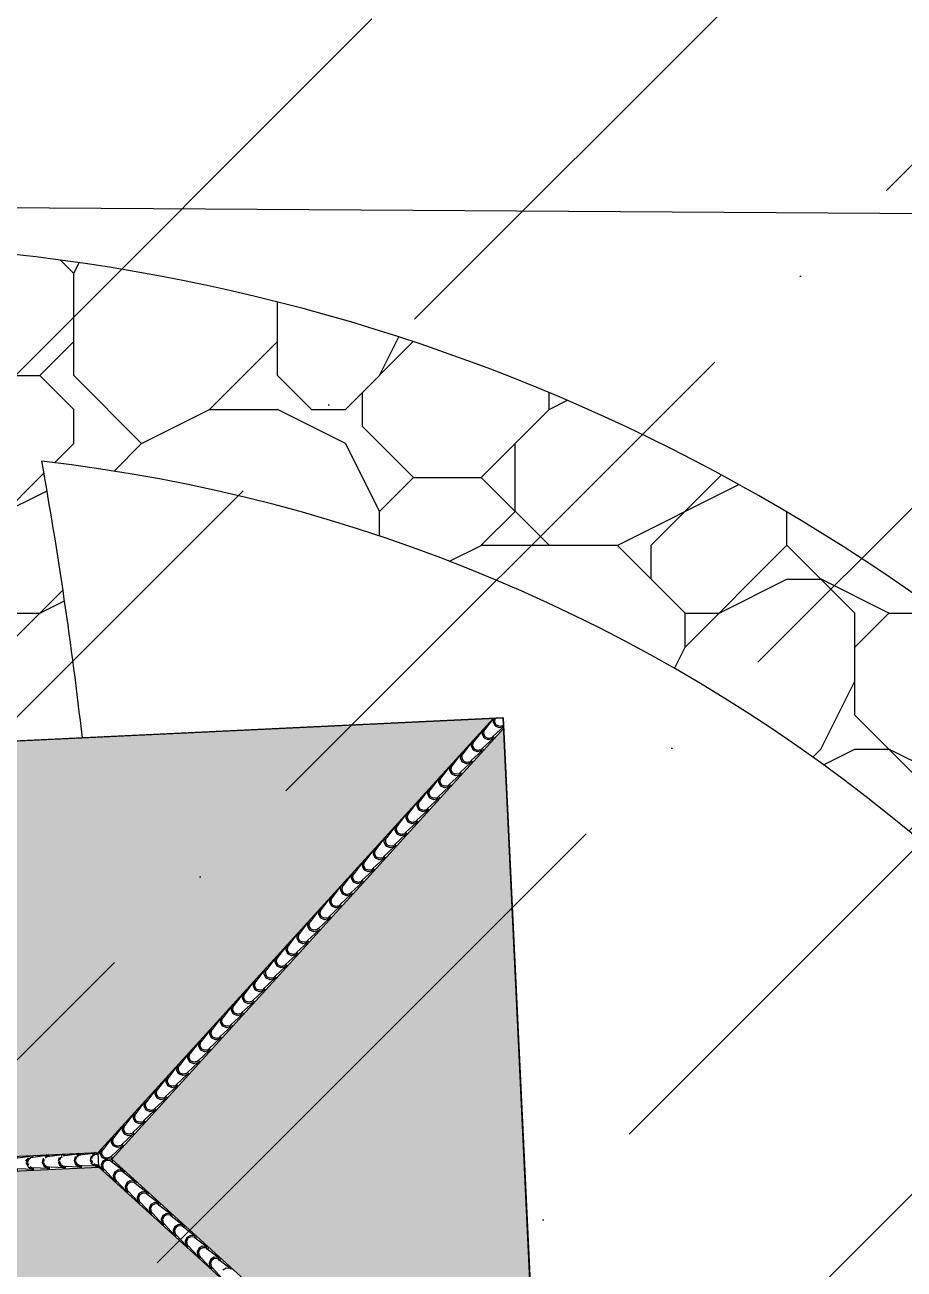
# Model space of a CAD drawing. Header units: millimetres. Extents: x 648844 to 649530, y 1246379 to 1246752.
# Drawn here: x 649266.66 to 649275.72, y 1246484.51 to 1246497.33 of the extents above; entities that cross this region are included whole.
import ezdxf

# ---------------------------------------------------------------- set-up
doc = ezdxf.new("R2010")
doc.units = ezdxf.units.MM
doc.header["$LTSCALE"] = 20
doc.header["$MEASUREMENT"] = 0
doc.layers.get('0').update_dxf_attribs({"linetype": 'CONTINUOUS'})
for name, color, linetype in [('acera', 8, 'CONTINUOUS'), ('quebrada', 5, 'CONTINUOUS'), ('TECHO', 30, 'CONTINUOUS')]:
    doc.layers.add(name, color=color, linetype=linetype)
pattern_1 = [(0, (2687.656, -252.1344), (7, 7), [2.1, -2.45, 0.35, -2.1]), (0, (2690.456, -250.7344), (7, 7), [0.35, -1.75, 1.4, -3.5]), (0, (2691.506, -250.3844), (7, 7), [0.35, -6.65]), (0, (2688.356, -250.0344), (7, 7), [1.4, -5.6]), (0, (2687.656, -249.3344), (7, 7), [0.7, -6.3]), (0, (2692.556, -248.6344), (7, 7), [0.7, -0.35, 0.35, -5.6]), (0, (2689.756, -248.2844), (7, 7), [1.05, -5.95]), (0, (2688.006, -247.5844), (7, 7), [0.7, -6.3]), (0, (2690.806, -246.8844), (7, 7), [0.35, -2.1, 1.05, -3.5]), (0, (2689.406, -246.5344), (7, 7), [0.7, -6.3]), (0, (2691.856, -246.1844), (7, 7), [0.7, -6.3]), (0, (2690.456, -245.8344), (7, 7), [0.7, -6.3]), (0, (2693.256, -245.4844), (7, 7), [0.7, -6.3]), (90, (2687.306, -252.1344), (-7, 7), [1.4, -0.35, 0.7, -2.8, 1.4, -0.35]), (90, (2687.656, -247.5844), (-7, 7), [0.35, -6.65]), (90, (2688.706, -249.6844), (-7, 7), [0.7, -1.4, 0.35, -4.55]), (90, (2689.056, -248.6344), (-7, 7), [0.7, -1.4, 1.05, -3.85]), (90, (2690.106, -250.3844), (-7, 7), [0.35, -3.5, 0.7, -0.35, 0.7, -1.4]), (90, (2690.456, -251.0844), (-7, 7), [0.35, -6.65]), (90, (2691.156, -248.9844), (-7, 7), [0.35, -0.35, 1.05, -5.25]), (90, (2691.506, -250.0344), (-7, 7), [0.7, -2.8, 0.35, -0.35, 0.35, -2.45]), (90, (2692.206, -251.7844), (-7, 7), [1.05, -5.95]), (90, (2692.906, -246.5344), (-7, 7), [0.35, -0.35, 0.35, -5.95]), (90, (2693.256, -248.2844), (-7, 7), [1.05, -5.95]), (90, (2694.131, -248.8094), (-7, 7), [0.35, -6.65]), (45, (2689.756, -252.1344), (8e-16, 7), [0.49497, -9.404524937]), (45, (2689.056, -245.4844), (8e-16, 7), [0.49497, -1.48491, 1.48491, -6.434704937]), (45, (2689.756, -246.5344), (8e-16, 7), [0.98994, -2.4748738, 0.49497, -5.939711137]), (45, (2691.156, -246.8844), (8e-16, 7), [0.98994, -3.464825, 0.49497, -4.949759937]), (45, (2688.356, -250.0344), (8e-16, 7), [0.49497, -9.404524937]), (45, (2690.106, -250.0344), (8e-16, 7), [1.484924, -8.414570937]), (45, (2691.506, -249.3344), (8e-16, 7), [0.49497, -2.969848, 0.49497, -5.939706937]), (45, (2692.556, -248.6344), (8e-16, 7), [0.98994, -8.909554937]), (45, (2693.956, -248.6344), (8e-16, 7), [0.98994, -8.909554937]), (45, (2693.956, -250.7344), (8e-16, 7), [0.49497, -9.404524937]), (45, (2693.256, -247.2344), (8e-16, 7), [0.49497, -9.404524937]), (45, (2692.556, -246.1844), (8e-16, 7), [0.49497, -9.404524937]), (45, (2693.956, -245.4844), (8e-16, 7), [0.49497, -9.404524937]), (45, (2687.306, -245.4844), (8e-16, 7), [0.49497, -9.404524937]), (45, (2690.806, -248.2844), (8e-16, 7), [0.49497, -9.404524937]), (45, (2691.506, -245.4844), (8e-16, 7), [0.49497, -3.464825, 0.49497, -5.444729937]), (45, (2688.356, -249.3344), (8e-16, 7), [0.98994, -8.909554937]), (45, (2688.356, -247.5844), (8e-16, 7), [1.48491, -8.414584937]), (135, (2687.656, -249.3344), (-7, 8e-16), [0.74249, -9.157004937]), (135, (2691.506, -249.6844), (-7, 8e-16), [0.49497, -9.404524937]), (135, (2693.606, -248.6344), (-7, 8e-16), [0.49497, -9.404524937]), (135, (2691.156, -247.2344), (-7, 8e-16), [0.49497, -9.404524937]), (135, (2691.506, -246.1844), (-7, 8e-16), [0.49497, -9.404524937]), (135, (2690.456, -245.8344), (-7, 8e-16), [0.49497, -9.404524937]), (135, (2691.856, -246.1844), (-7, 8e-16), [0.49497, -9.404524937]), (135, (2687.656, -250.3844), (-7, 8e-16), [0.49497, -9.404524937]), (135, (2689.056, -247.9344), (-7, 8e-16), [0.49497, -9.404524937]), (135, (2689.056, -250.0344), (-7, 8e-16), [0.98994, -8.909554937]), (135, (2690.456, -250.7344), (-7, 8e-16), [0.98994, -8.909554937]), (135, (2693.256, -246.8844), (-7, 8e-16), [0.98994, -8.909554937]), (135, (2691.156, -248.6344), (-7, 8e-16), [0.49497, -9.404524937]), (135, (2692.206, -250.7344), (-7, 8e-16), [0.98994, -5.939696, 0.49497, -2.474888937]), (135, (2688.006, -247.5844), (-7, 8e-16), [0.98994, -1.9798989, 0.98994, -5.939716037]), (135, (2687.306, -251.4344), (-7, 8e-16), [0.9898, -2.4752, 0.9898, -2.4752, 0.4949, -2.474594937]), (26.56505118, (2689.7562, -250.0344), (7, 4e-10), [1.5652, -0.7826, 0.7826, -12.522075839]), (26.56505118, (2690.8062, -245.8344), (7, 4e-10), [1.5652, -14.08727584]), (26.56505118, (2690.8062, -250.7344), (7, 4e-10), [0.7826, -14.86987584]), (26.56505118, (2687.6562, -250.3844), (7, 4e-10), [0.7826, -14.86987584]), (26.56505118, (2689.0562, -248.6344), (7, 4e-10), [0.7826, -14.86987584]), (26.56505118, (2687.6562, -247.9344), (7, 4e-10), [0.7826, -14.86987584]), (63.43494882, (2688.7062, -247.2344), (4e-10, 7), [0.7826, -14.86987584]), (63.43494882, (2691.1562, -247.2344), (4e-10, 7), [0.7826, -14.86987584]), (63.43494882, (2691.8562, -252.1344), (4e-10, 7), [0.7826, -14.86987584]), (63.43494882, (2687.3062, -248.2844), (4e-10, 7), [0.7826, -14.86987584]), (63.43494882, (2690.1062, -251.7844), (4e-10, 7), [0.7826, -5.4782, 0.7826, -8.609075839]), (116.56505118, (2689.0562, -245.8344), (-4e-10, 7), [0.7826, -14.86987584]), (116.56505118, (2693.2562, -247.2344), (-4e-10, 7), [0.7826, -14.86987584]), (116.56505118, (2690.1062, -245.8344), (-4e-10, 7), [0.7826, -14.86987584]), (116.56505118, (2687.3062, -249.6844), (-4e-10, 7), [0.7826, -14.86987584]), (153.43494882, (2692.5562, -250.7344), (-7, 4e-10), [0.7826, -14.86987584]), (153.43494882, (2693.9562, -248.9844), (-7, 4e-10), [0.7826, -14.86987584]), (153.43494882, (2689.7562, -248.2844), (-7, 4e-10), [0.7826, -14.86987584]), (153.43494882, (2690.8062, -246.8844), (-7, 4e-10), [0.7826, -14.86987584]), (153.43494882, (2693.2562, -245.4844), (-7, 4e-10), [0.7826, -14.86987584]), (153.43494882, (2688.3562, -252.1344), (-7, 4e-10), [1.1739, -14.47857584])]

# ---------------------------------------------------------------- blocks, each defined once
blk = doc.blocks.new('TEJA45')
at = {"layer": 'TECHO'}
for p, q in [((-3.264, 1.166), (-3.164, 1.285)), ((-3.382, 1.048), (-3.283, 1.166)), ((-3.295, 1.117), (-3.289, 1.16)), ((-3.283, 1.166), (-3.286, 1.17)), ((-3.283, 1.166), (-3.273, 1.157)), ((-3.28, 1.119), (-3.275, 1.155)), ((-3.273, 1.176), (-3.277, 1.179)), ((-3.275, 1.155), (-3.264, 1.166)), ((-3.264, 1.166), (-3.273, 1.176)), ((-3.07, 1.19), (-3.188, 1.091)), ((-3.12, 1.178), (-3.157, 1.197)), ((-3.076, 1.184), (-3.12, 1.178)), ((-3.062, 1.182), (-3.07, 1.19)), ((-3.5, 0.93), (-3.401, 1.048)), ((-3.413, 0.998), (-3.407, 1.042)), ((-3.401, 1.048), (-3.404, 1.052)), ((-3.401, 1.048), (-3.391, 1.039)), ((-3.398, 1.001), (-3.394, 1.037)), ((-3.391, 1.058), (-3.395, 1.061)), ((-3.394, 1.036), (-3.382, 1.048)), ((-3.382, 1.048), (-3.391, 1.058)), ((-3.188, 1.072), (-3.306, 0.973)), ((-3.275, 1.079), (-3.294, 1.117)), ((-3.266, 1.089), (-3.28, 1.119)), ((-3.238, 1.06), (-3.275, 1.079)), ((-3.235, 1.074), (-3.266, 1.089)), ((-3.194, 1.066), (-3.238, 1.06)), ((-3.2, 1.079), (-3.235, 1.074)), ((-3.188, 1.091), (-3.2, 1.079)), ((-3.171, 1.073), (-3.188, 1.091)), ((-3.18, 1.064), (-3.188, 1.072)), ((-3.618, 0.812), (-3.519, 0.93)), ((-3.531, 0.88), (-3.525, 0.924)), ((-3.519, 0.93), (-3.522, 0.934)), ((-3.519, 0.93), (-3.509, 0.921)), ((-3.516, 0.883), (-3.512, 0.918)), ((-3.509, 0.94), (-3.513, 0.943)), ((-3.512, 0.918), (-3.5, 0.93)), ((-3.5, 0.93), (-3.509, 0.94)), ((-3.306, 0.954), (-3.424, 0.854)), ((-3.394, 0.961), (-3.413, 0.999)), ((-3.384, 0.97), (-3.398, 1.001)), ((-3.356, 0.942), (-3.394, 0.961)), ((-3.353, 0.956), (-3.384, 0.97)), ((-3.312, 0.948), (-3.356, 0.942)), ((-3.318, 0.961), (-3.353, 0.956)), ((-3.306, 0.973), (-3.318, 0.961)), ((-3.289, 0.955), (-3.306, 0.973)), ((-3.298, 0.946), (-3.306, 0.954)), ((-3.736, 0.694), (-3.637, 0.812)), ((-3.649, 0.762), (-3.643, 0.806)), ((-3.637, 0.812), (-3.641, 0.815)), ((-3.637, 0.812), (-3.628, 0.802)), ((-3.635, 0.765), (-3.63, 0.8)), ((-3.628, 0.821), (-3.631, 0.825)), ((-3.63, 0.8), (-3.618, 0.812)), ((-3.618, 0.812), (-3.628, 0.821)), ((-3.424, 0.836), (-3.542, 0.736)), ((-3.512, 0.843), (-3.531, 0.88)), ((-3.502, 0.852), (-3.516, 0.883)), ((-3.474, 0.824), (-3.512, 0.843)), ((-3.471, 0.838), (-3.502, 0.852)), ((-3.43, 0.829), (-3.474, 0.824)), ((-3.436, 0.843), (-3.471, 0.838)), ((-3.424, 0.854), (-3.436, 0.843)), ((-3.407, 0.837), (-3.424, 0.854)), ((-3.416, 0.828), (-3.424, 0.836)), ((-3.854, 0.576), (-3.755, 0.694)), ((-3.767, 0.644), (-3.761, 0.688)), ((-3.748, 0.606), (-3.767, 0.644)), ((-3.755, 0.694), (-3.759, 0.697)), ((-3.755, 0.694), (-3.746, 0.684)), ((-3.753, 0.647), (-3.748, 0.682)), ((-3.738, 0.616), (-3.753, 0.647)), ((-3.746, 0.703), (-3.749, 0.707)), ((-3.748, 0.682), (-3.736, 0.694)), ((-3.736, 0.694), (-3.746, 0.703)), ((-3.542, 0.717), (-3.661, 0.618)), ((-3.63, 0.724), (-3.649, 0.762)), ((-3.62, 0.734), (-3.634, 0.765)), ((-3.592, 0.706), (-3.63, 0.724)), ((-3.59, 0.72), (-3.62, 0.734)), ((-3.549, 0.711), (-3.592, 0.705)), ((-3.554, 0.724), (-3.59, 0.72)), ((-3.542, 0.736), (-3.554, 0.724)), ((-3.525, 0.719), (-3.542, 0.736)), ((-3.535, 0.709), (-3.542, 0.717)), ((-3.973, 0.457), (-3.873, 0.576)), ((-3.885, 0.526), (-3.879, 0.57)), ((-3.866, 0.488), (-3.885, 0.526)), ((-3.873, 0.576), (-3.877, 0.579)), ((-3.873, 0.576), (-3.864, 0.566)), ((-3.871, 0.529), (-3.866, 0.564)), ((-3.857, 0.498), (-3.871, 0.529)), ((-3.864, 0.585), (-3.867, 0.589)), ((-3.866, 0.564), (-3.854, 0.576)), ((-3.854, 0.576), (-3.864, 0.585)), ((-3.661, 0.599), (-3.779, 0.5)), ((-3.71, 0.587), (-3.748, 0.606)), ((-3.708, 0.602), (-3.738, 0.616)), ((-3.667, 0.593), (-3.71, 0.587)), ((-3.672, 0.606), (-3.708, 0.602)), ((-3.661, 0.618), (-3.672, 0.606)), ((-3.643, 0.601), (-3.661, 0.618)), ((-3.653, 0.591), (-3.661, 0.599)), ((-4.091, 0.339), (-3.992, 0.457)), ((-4.003, 0.408), (-3.998, 0.451)), ((-3.984, 0.37), (-4.003, 0.408)), ((-3.991, 0.457), (-3.995, 0.461)), ((-3.991, 0.457), (-3.982, 0.448)), ((-3.989, 0.41), (-3.984, 0.446)), ((-3.975, 0.38), (-3.989, 0.41)), ((-3.982, 0.467), (-3.986, 0.47)), ((-3.984, 0.446), (-3.973, 0.457)), ((-3.973, 0.457), (-3.982, 0.467)), ((-3.779, 0.481), (-3.897, 0.382)), ((-3.828, 0.469), (-3.866, 0.488)), ((-3.826, 0.484), (-3.857, 0.498)), ((-3.785, 0.475), (-3.829, 0.469)), ((-3.79, 0.488), (-3.826, 0.483)), ((-3.779, 0.5), (-3.791, 0.488)), ((-3.761, 0.483), (-3.779, 0.5)), ((-3.771, 0.473), (-3.779, 0.481)), ((-4.209, 0.221), (-4.11, 0.339)), ((-4.122, 0.289), (-4.116, 0.333)), ((-4.103, 0.252), (-4.121, 0.29)), ((-4.11, 0.339), (-4.113, 0.343)), ((-4.11, 0.339), (-4.1, 0.33)), ((-4.107, 0.292), (-4.103, 0.328)), ((-4.093, 0.261), (-4.107, 0.292)), ((-4.1, 0.349), (-4.104, 0.352)), ((-4.103, 0.327), (-4.091, 0.339)), ((-4.091, 0.339), (-4.1, 0.349)), ((-4.062, 0.247), (-4.093, 0.261)), ((-4.015, 0.264), (-4.027, 0.252)), ((-3.897, 0.363), (-4.015, 0.264)), ((-3.998, 0.246), (-4.015, 0.264)), ((-3.947, 0.351), (-3.984, 0.37)), ((-3.944, 0.365), (-3.975, 0.38)), ((-3.903, 0.357), (-3.947, 0.351)), ((-3.909, 0.37), (-3.944, 0.365)), ((-3.897, 0.382), (-3.909, 0.37)), ((-3.88, 0.364), (-3.897, 0.382)), ((-3.889, 0.355), (-3.897, 0.363)), ((-4.327, 0.103), (-4.228, 0.221)), ((-4.24, 0.171), (-4.234, 0.215)), ((-4.221, 0.134), (-4.24, 0.171)), ((-4.228, 0.221), (-4.231, 0.225)), ((-4.228, 0.221), (-4.218, 0.212)), ((-4.225, 0.174), (-4.221, 0.21)), ((-4.211, 0.143), (-4.225, 0.174)), ((-4.218, 0.231), (-4.222, 0.234)), ((-4.221, 0.209), (-4.209, 0.221)), ((-4.183, 0.115), (-4.221, 0.134)), ((-4.209, 0.221), (-4.218, 0.231)), ((-4.18, 0.129), (-4.211, 0.143)), ((-4.145, 0.134), (-4.18, 0.129)), ((-4.133, 0.145), (-4.145, 0.134)), ((-4.015, 0.245), (-4.133, 0.145)), ((-4.116, 0.128), (-4.133, 0.145)), ((-4.065, 0.233), (-4.103, 0.252)), ((-4.021, 0.239), (-4.065, 0.233)), ((-4.027, 0.252), (-4.062, 0.247)), ((-4.007, 0.237), (-4.015, 0.245)), ((-4.381, 0.061), (-4.346, 0.103)), ((-4.381, 0.075), (-4.381, -0.075)), ((-4.358, 0.053), (-4.352, 0.097)), ((-4.339, 0.015), (-4.358, 0.053)), ((-4.346, 0.103), (-4.35, 0.107)), ((-4.346, 0.103), (-4.337, 0.094)), ((-4.344, 0.056), (-4.339, 0.091)), ((-4.329, 0.025), (-4.343, 0.056)), ((-4.337, 0.112), (-4.34, 0.116)), ((-4.339, 0.091), (-4.327, 0.103)), ((-4.301, -0.003), (-4.339, 0.016)), ((-4.301, 0.003), (-4.339, -0.016)), ((-4.327, 0.103), (-4.337, 0.112)), ((-4.299, 0.011), (-4.329, 0.025)), ((-4.257, -0.002), (-4.301, 0.004)), ((-4.257, 0.002), (-4.301, -0.004)), ((-4.263, 0.016), (-4.299, 0.011)), ((-4.251, 0.027), (-4.263, 0.016)), ((-4.133, 0.127), (-4.251, 0.027)), ((-4.234, 0.01), (-4.251, 0.027)), ((-4.243, 0), (-4.251, 0.008)), ((-4.139, 0.121), (-4.183, 0.115)), ((-4.125, 0.119), (-4.133, 0.127)), ((-4.381, -0.061), (-4.346, -0.103)), ((-4.339, -0.015), (-4.358, -0.053)), ((-4.358, -0.053), (-4.352, -0.097)), ((-4.346, -0.103), (-4.35, -0.107)), ((-4.346, -0.103), (-4.337, -0.094)), ((-4.344, -0.056), (-4.339, -0.091)), ((-4.329, -0.025), (-4.343, -0.056)), ((-4.337, -0.112), (-4.34, -0.116)), ((-4.339, -0.091), (-4.327, -0.103)), ((-4.327, -0.103), (-4.337, -0.112)), ((-4.299, -0.011), (-4.329, -0.025)), ((-4.327, -0.103), (-4.228, -0.221)), ((-4.263, -0.016), (-4.299, -0.011)), ((-4.251, -0.027), (-4.263, -0.016)), ((-4.243, 0), (-4.251, -0.008)), ((-4.234, -0.01), (-4.251, -0.027)), ((-4.133, -0.127), (-4.251, -0.027)), ((-4.183, -0.115), (-4.221, -0.134)), ((-4.139, -0.121), (-4.183, -0.115)), ((-4.125, -0.119), (-4.133, -0.127)), ((-4.116, -0.128), (-4.133, -0.146)), ((-4.221, -0.134), (-4.24, -0.171)), ((-4.24, -0.171), (-4.234, -0.215)), ((-4.228, -0.221), (-4.231, -0.225)), ((-4.228, -0.221), (-4.218, -0.212)), ((-4.211, -0.143), (-4.225, -0.174)), ((-4.225, -0.174), (-4.221, -0.21)), ((-4.218, -0.231), (-4.222, -0.234)), ((-4.221, -0.209), (-4.209, -0.221)), ((-4.209, -0.221), (-4.218, -0.231)), ((-4.18, -0.129), (-4.211, -0.143)), ((-4.209, -0.221), (-4.11, -0.339)), ((-4.145, -0.134), (-4.18, -0.129)), ((-4.133, -0.146), (-4.145, -0.134)), ((-4.015, -0.245), (-4.133, -0.146)), ((-4.103, -0.252), (-4.121, -0.29)), ((-4.065, -0.233), (-4.103, -0.252)), ((-4.062, -0.247), (-4.093, -0.261)), ((-4.021, -0.239), (-4.065, -0.233)), ((-4.027, -0.252), (-4.062, -0.247)), ((-4.015, -0.264), (-4.027, -0.252)), ((-4.007, -0.237), (-4.015, -0.245)), ((-3.998, -0.246), (-4.015, -0.264)), ((-4.122, -0.289), (-4.116, -0.333)), ((-4.11, -0.339), (-4.113, -0.343)), ((-4.11, -0.339), (-4.1, -0.33)), ((-4.093, -0.261), (-4.107, -0.292)), ((-4.107, -0.292), (-4.103, -0.328)), ((-4.1, -0.349), (-4.104, -0.352)), ((-4.103, -0.327), (-4.091, -0.339)), ((-4.091, -0.339), (-4.1, -0.349)), ((-4.091, -0.339), (-3.992, -0.457)), ((-3.897, -0.363), (-4.015, -0.264)), ((-3.984, -0.37), (-4.003, -0.408)), ((-3.975, -0.38), (-3.989, -0.41)), ((-3.947, -0.351), (-3.984, -0.37)), ((-3.944, -0.365), (-3.975, -0.38)), ((-3.903, -0.357), (-3.947, -0.351)), ((-3.909, -0.37), (-3.944, -0.365)), ((-3.897, -0.382), (-3.909, -0.37)), ((-3.889, -0.355), (-3.897, -0.363)), ((-3.88, -0.364), (-3.897, -0.382)), ((-3.779, -0.481), (-3.897, -0.382)), ((-4.003, -0.408), (-3.998, -0.451)), ((-3.991, -0.457), (-3.995, -0.461)), ((-3.991, -0.457), (-3.982, -0.448)), ((-3.989, -0.41), (-3.984, -0.446)), ((-3.982, -0.467), (-3.986, -0.47)), ((-3.984, -0.446), (-3.973, -0.457)), ((-3.973, -0.457), (-3.982, -0.467)), ((-3.973, -0.457), (-3.873, -0.576)), ((-3.866, -0.488), (-3.885, -0.526)), ((-3.857, -0.498), (-3.871, -0.529)), ((-3.828, -0.469), (-3.866, -0.488)), ((-3.826, -0.484), (-3.857, -0.498)), ((-3.785, -0.475), (-3.829, -0.469)), ((-3.79, -0.488), (-3.826, -0.483)), ((-3.779, -0.5), (-3.791, -0.488)), ((-3.771, -0.473), (-3.779, -0.481)), ((-3.761, -0.483), (-3.779, -0.5)), ((-3.661, -0.599), (-3.779, -0.5)), ((-3.885, -0.526), (-3.879, -0.57)), ((-3.873, -0.576), (-3.877, -0.579)), ((-3.873, -0.576), (-3.864, -0.566)), ((-3.871, -0.529), (-3.866, -0.564)), ((-3.864, -0.585), (-3.867, -0.589)), ((-3.866, -0.564), (-3.854, -0.576)), ((-3.854, -0.576), (-3.864, -0.585)), ((-3.854, -0.576), (-3.755, -0.694)), ((-3.748, -0.606), (-3.767, -0.644)), ((-3.738, -0.616), (-3.753, -0.647)), ((-3.71, -0.587), (-3.748, -0.606)), ((-3.708, -0.602), (-3.738, -0.616)), ((-3.667, -0.593), (-3.71, -0.587)), ((-3.672, -0.606), (-3.708, -0.602)), ((-3.661, -0.618), (-3.672, -0.606)), ((-3.653, -0.591), (-3.661, -0.599)), ((-3.643, -0.601), (-3.661, -0.618)), ((-3.542, -0.717), (-3.661, -0.618)), ((-3.767, -0.644), (-3.761, -0.688)), ((-3.755, -0.694), (-3.759, -0.697)), ((-3.755, -0.694), (-3.746, -0.684)), ((-3.753, -0.647), (-3.748, -0.682)), ((-3.746, -0.703), (-3.749, -0.707)), ((-3.748, -0.682), (-3.736, -0.694)), ((-3.736, -0.694), (-3.746, -0.703)), ((-3.736, -0.694), (-3.637, -0.812)), ((-3.63, -0.724), (-3.649, -0.762)), ((-3.649, -0.762), (-3.643, -0.806)), ((-3.635, -0.765), (-3.63, -0.8)), ((-3.62, -0.734), (-3.634, -0.765)), ((-3.592, -0.706), (-3.63, -0.724)), ((-3.59, -0.72), (-3.62, -0.734)), ((-3.549, -0.711), (-3.592, -0.705)), ((-3.554, -0.724), (-3.59, -0.72)), ((-3.542, -0.736), (-3.554, -0.724)), ((-3.535, -0.709), (-3.542, -0.717)), ((-3.525, -0.719), (-3.542, -0.736)), ((-3.424, -0.836), (-3.542, -0.736)), ((-3.637, -0.812), (-3.641, -0.815)), ((-3.637, -0.812), (-3.628, -0.802)), ((-3.628, -0.821), (-3.631, -0.825)), ((-3.63, -0.8), (-3.618, -0.812)), ((-3.618, -0.812), (-3.628, -0.821)), ((-3.618, -0.812), (-3.519, -0.93)), ((-3.512, -0.843), (-3.531, -0.88)), ((-3.531, -0.88), (-3.525, -0.924)), ((-3.502, -0.852), (-3.516, -0.883)), ((-3.516, -0.883), (-3.512, -0.918)), ((-3.474, -0.824), (-3.512, -0.843)), ((-3.471, -0.838), (-3.502, -0.852)), ((-3.43, -0.829), (-3.474, -0.824)), ((-3.436, -0.843), (-3.471, -0.838)), ((-3.424, -0.854), (-3.436, -0.843)), ((-3.416, -0.828), (-3.424, -0.836)), ((-3.407, -0.837), (-3.424, -0.854)), ((-3.306, -0.954), (-3.424, -0.854)), ((-3.519, -0.93), (-3.522, -0.934)), ((-3.519, -0.93), (-3.509, -0.921)), ((-3.509, -0.94), (-3.513, -0.943)), ((-3.512, -0.918), (-3.5, -0.93)), ((-3.5, -0.93), (-3.509, -0.94)), ((-3.5, -0.93), (-3.401, -1.048)), ((-3.394, -0.961), (-3.413, -0.999)), ((-3.413, -0.998), (-3.407, -1.042)), ((-3.384, -0.97), (-3.398, -1.001)), ((-3.398, -1.001), (-3.394, -1.037)), ((-3.356, -0.942), (-3.394, -0.961)), ((-3.353, -0.956), (-3.384, -0.97)), ((-3.312, -0.948), (-3.356, -0.942)), ((-3.318, -0.961), (-3.353, -0.956)), ((-3.306, -0.973), (-3.318, -0.961)), ((-3.298, -0.946), (-3.306, -0.954)), ((-3.289, -0.955), (-3.306, -0.973)), ((-3.188, -1.072), (-3.306, -0.973)), ((-3.401, -1.048), (-3.404, -1.052)), ((-3.401, -1.048), (-3.391, -1.039)), ((-3.391, -1.058), (-3.395, -1.061)), ((-3.394, -1.036), (-3.382, -1.048)), ((-3.382, -1.048), (-3.391, -1.058)), ((-3.382, -1.048), (-3.283, -1.166)), ((-3.295, -1.117), (-3.289, -1.16)), ((-3.275, -1.079), (-3.294, -1.117)), ((-3.266, -1.089), (-3.28, -1.119)), ((-3.28, -1.119), (-3.275, -1.155)), ((-3.238, -1.06), (-3.275, -1.079)), ((-3.235, -1.074), (-3.266, -1.089)), ((-3.194, -1.066), (-3.238, -1.06)), ((-3.2, -1.079), (-3.235, -1.074)), ((-3.188, -1.091), (-3.2, -1.079)), ((-3.18, -1.064), (-3.188, -1.072)), ((-3.171, -1.073), (-3.188, -1.091)), ((-3.07, -1.19), (-3.188, -1.091)), ((-3.283, -1.166), (-3.286, -1.17)), ((-3.283, -1.166), (-3.273, -1.157)), ((-3.273, -1.176), (-3.277, -1.179)), ((-3.275, -1.155), (-3.264, -1.166)), ((-3.264, -1.166), (-3.273, -1.176)), ((-3.264, -1.166), (-3.164, -1.285)), ((-3.157, -1.197), (-3.176, -1.235)), ((-3.176, -1.235), (-3.17, -1.278)), ((-3.164, -1.285), (-3.155, -1.275)), ((-3.148, -1.207), (-3.162, -1.237)), ((-3.162, -1.237), (-3.157, -1.273)), ((-3.12, -1.178), (-3.157, -1.197)), ((-3.157, -1.273), (-3.145, -1.285)), ((-3.117, -1.193), (-3.148, -1.207)), ((-3.076, -1.184), (-3.12, -1.178)), ((-3.082, -1.197), (-3.117, -1.192)), ((-3.07, -1.209), (-3.082, -1.197)), ((-3.062, -1.182), (-3.07, -1.19)), ((-3.052, -1.191), (-3.07, -1.209)), ((-2.952, -1.308), (-3.07, -1.209)), ((-3.164, -1.285), (-3.168, -1.288)), ((-3.155, -1.294), (-3.159, -1.298)), ((-3.145, -1.285), (-3.155, -1.294)), ((-3.146, -1.285), (-3.046, -1.403)), ((-3.039, -1.315), (-3.058, -1.353)), ((-3.058, -1.353), (-3.052, -1.397)), ((-3.046, -1.403), (-3.05, -1.406)), ((-3.046, -1.403), (-3.037, -1.393)), ((-3.03, -1.325), (-3.044, -1.356)), ((-3.044, -1.356), (-3.039, -1.391)), ((-3.001, -1.296), (-3.039, -1.315)), ((-3.039, -1.391), (-3.027, -1.403)), ((-3.027, -1.403), (-3.037, -1.412)), ((-2.999, -1.311), (-3.03, -1.325)), ((-3.027, -1.403), (-2.928, -1.521)), ((-2.958, -1.302), (-3.001, -1.296)), ((-2.963, -1.315), (-2.999, -1.311)), ((-2.952, -1.327), (-2.964, -1.315)), ((-2.944, -1.3), (-2.952, -1.308)), ((-2.934, -1.31), (-2.952, -1.327)), ((-2.834, -1.426), (-2.952, -1.327)), ((-3.037, -1.412), (-3.04, -1.416)), ((-2.921, -1.433), (-2.94, -1.471)), ((-2.94, -1.471), (-2.934, -1.515)), ((-2.928, -1.521), (-2.932, -1.524)), ((-2.928, -1.521), (-2.919, -1.511)), ((-2.911, -1.443), (-2.926, -1.474)), ((-2.926, -1.474), (-2.921, -1.509)), ((-2.919, -1.53), (-2.922, -1.534)), ((-2.883, -1.415), (-2.921, -1.433)), ((-2.921, -1.509), (-2.909, -1.521)), ((-2.909, -1.521), (-2.919, -1.53)), ((-2.881, -1.429), (-2.911, -1.443)), ((-2.909, -1.521), (-2.81, -1.639)), ((-2.84, -1.42), (-2.883, -1.414)), ((-2.845, -1.433), (-2.881, -1.429)), ((-2.834, -1.445), (-2.845, -1.433)), ((-2.826, -1.418), (-2.834, -1.426)), ((-2.816, -1.428), (-2.834, -1.445)), ((-2.715, -1.544), (-2.834, -1.445)), ((-2.765, -1.533), (-2.803, -1.552)), ((-2.721, -1.538), (-2.765, -1.533)), ((-2.707, -1.537), (-2.715, -1.544)), ((-2.803, -1.552), (-2.822, -1.589)), ((-2.822, -1.589), (-2.816, -1.633)), ((-2.81, -1.639), (-2.813, -1.643)), ((-2.81, -1.639), (-2.8, -1.63)), ((-2.808, -1.592), (-2.803, -1.627)), ((-2.793, -1.561), (-2.807, -1.592)), ((-2.8, -1.648), (-2.804, -1.652)), ((-2.803, -1.627), (-2.791, -1.639)), ((-2.791, -1.639), (-2.8, -1.648)), ((-2.763, -1.547), (-2.793, -1.561)), ((-2.791, -1.639), (-2.692, -1.757)), ((-2.727, -1.552), (-2.763, -1.547)), ((-2.715, -1.563), (-2.727, -1.552)), ((-2.698, -1.546), (-2.715, -1.563)), ((-2.597, -1.663), (-2.715, -1.563)), ((-2.647, -1.651), (-2.685, -1.67)), ((-2.644, -1.665), (-2.675, -1.679)), ((-2.603, -1.657), (-2.647, -1.651)), ((-2.609, -1.67), (-2.644, -1.665)), ((-2.589, -1.655), (-2.597, -1.663)), ((-2.58, -1.664), (-2.597, -1.682)), ((-2.685, -1.67), (-2.704, -1.708)), ((-2.704, -1.707), (-2.698, -1.751)), ((-2.692, -1.757), (-2.695, -1.761)), ((-2.692, -1.757), (-2.682, -1.748)), ((-2.675, -1.679), (-2.689, -1.71)), ((-2.689, -1.71), (-2.685, -1.746)), ((-2.682, -1.767), (-2.686, -1.77)), ((-2.685, -1.745), (-2.673, -1.757)), ((-2.673, -1.757), (-2.682, -1.767)), ((-2.673, -1.757), (-2.574, -1.875)), ((-2.597, -1.682), (-2.609, -1.67)), ((-2.479, -1.781), (-2.597, -1.682)), ((-2.567, -1.788), (-2.585, -1.826)), ((-2.529, -1.769), (-2.567, -1.788)), ((-2.526, -1.783), (-2.557, -1.797)), ((-2.485, -1.775), (-2.529, -1.769)), ((-2.491, -1.788), (-2.526, -1.783)), ((-2.479, -1.8), (-2.491, -1.788)), ((-2.471, -1.773), (-2.479, -1.781)), ((-2.462, -1.782), (-2.479, -1.8)), ((-2.586, -1.826), (-2.58, -1.869)), ((-2.574, -1.875), (-2.577, -1.879)), ((-2.574, -1.875), (-2.564, -1.866)), ((-2.557, -1.798), (-2.571, -1.828)), ((-2.571, -1.828), (-2.567, -1.864)), ((-2.564, -1.885), (-2.568, -1.888)), ((-2.567, -1.864), (-2.555, -1.875)), ((-2.555, -1.875), (-2.564, -1.885)), ((-2.555, -1.875), (-2.455, -1.993)), ((-2.361, -1.899), (-2.479, -1.8)), ((-2.448, -1.906), (-2.467, -1.944)), ((-2.439, -1.916), (-2.453, -1.946)), ((-2.411, -1.887), (-2.448, -1.906)), ((-2.408, -1.901), (-2.439, -1.916)), ((-2.367, -1.893), (-2.411, -1.887)), ((-2.373, -1.906), (-2.408, -1.901)), ((-2.361, -1.918), (-2.373, -1.906)), ((-2.353, -1.891), (-2.361, -1.899)), ((-2.343, -1.9), (-2.361, -1.918)), ((-2.243, -2.017), (-2.361, -1.918)), ((-2.467, -1.944), (-2.462, -1.987)), ((-2.455, -1.993), (-2.459, -1.997)), ((-2.455, -1.993), (-2.446, -1.984)), ((-2.453, -1.946), (-2.448, -1.982)), ((-2.446, -2.003), (-2.45, -2.007)), ((-2.448, -1.982), (-2.437, -1.993)), ((-2.437, -1.993), (-2.446, -2.003)), ((-2.437, -1.993), (-2.337, -2.112)), ((-2.33, -2.024), (-2.349, -2.062)), ((-2.321, -2.034), (-2.335, -2.065)), ((-2.292, -2.005), (-2.33, -2.024)), ((-2.29, -2.02), (-2.321, -2.034)), ((-2.249, -2.011), (-2.292, -2.005)), ((-2.254, -2.024), (-2.29, -2.019)), ((-2.243, -2.036), (-2.255, -2.024)), ((-2.235, -2.009), (-2.243, -2.017)), ((-2.225, -2.019), (-2.243, -2.036)), ((-2.125, -2.135), (-2.243, -2.036)), ((-2.349, -2.062), (-2.343, -2.106)), ((-2.337, -2.112), (-2.341, -2.115)), ((-2.337, -2.112), (-2.328, -2.102)), ((-2.335, -2.065), (-2.33, -2.1)), ((-2.328, -2.121), (-2.331, -2.125)), ((-2.33, -2.1), (-2.318, -2.112)), ((-2.318, -2.112), (-2.328, -2.121)), ((-2.318, -2.112), (-2.219, -2.23)), ((-2.212, -2.142), (-2.231, -2.18)), ((-2.202, -2.152), (-2.217, -2.183)), ((-2.174, -2.123), (-2.212, -2.142)), ((-2.172, -2.138), (-2.202, -2.152)), ((-2.131, -2.129), (-2.174, -2.123)), ((-2.136, -2.142), (-2.172, -2.138)), ((-2.125, -2.154), (-2.136, -2.142)), ((-2.117, -2.127), (-2.125, -2.135)), ((-2.107, -2.137), (-2.125, -2.154)), ((-2.006, -2.253), (-2.125, -2.154)), ((-2.231, -2.18), (-2.225, -2.224)), ((-2.219, -2.23), (-2.223, -2.233)), ((-2.219, -2.23), (-2.21, -2.22)), ((-2.217, -2.183), (-2.212, -2.218)), ((-2.21, -2.239), (-2.213, -2.243)), ((-2.212, -2.218), (-2.2, -2.23)), ((-2.2, -2.23), (-2.21, -2.239)), ((-2.2, -2.23), (-2.101, -2.348)), ((-2.094, -2.26), (-2.113, -2.298)), ((-2.113, -2.298), (-2.107, -2.342)), ((-2.099, -2.301), (-2.094, -2.336)), ((-2.084, -2.27), (-2.098, -2.301)), ((-2.056, -2.242), (-2.094, -2.261)), ((-2.054, -2.256), (-2.084, -2.27)), ((-2.012, -2.247), (-2.056, -2.241)), ((-2.018, -2.261), (-2.054, -2.256)), ((-2.006, -2.272), (-2.018, -2.261)), ((-1.998, -2.245), (-2.006, -2.253)), ((-1.989, -2.255), (-2.006, -2.272)), ((-1.888, -2.372), (-2.006, -2.272)), ((-2.101, -2.348), (-2.105, -2.352)), ((-2.101, -2.348), (-2.092, -2.339)), ((-2.092, -2.357), (-2.095, -2.361)), ((-2.094, -2.336), (-2.082, -2.348)), ((-2.082, -2.348), (-2.092, -2.357)), ((-2.082, -2.348), (-1.983, -2.466)), ((-1.976, -2.379), (-1.995, -2.416)), ((-1.995, -2.416), (-1.989, -2.46)), ((-1.966, -2.388), (-1.98, -2.419)), ((-1.98, -2.419), (-1.976, -2.454)), ((-1.938, -2.36), (-1.976, -2.379)), ((-1.935, -2.374), (-1.966, -2.388)), ((-1.894, -2.366), (-1.938, -2.36)), ((-1.9, -2.379), (-1.935, -2.374)), ((-1.888, -2.39), (-1.9, -2.379)), ((-1.88, -2.364), (-1.888, -2.372)), ((-1.871, -2.373), (-1.888, -2.39)), ((-1.77, -2.49), (-1.888, -2.39)), ((-1.983, -2.466), (-1.986, -2.47)), ((-1.983, -2.466), (-1.973, -2.457)), ((-1.973, -2.476), (-1.977, -2.479)), ((-1.976, -2.454), (-1.964, -2.466)), ((-1.964, -2.466), (-1.973, -2.476)), ((-1.964, -2.466), (-1.865, -2.584)), ((-1.877, -2.535), (-1.871, -2.578)), ((-1.858, -2.497), (-1.876, -2.535)), ((-1.848, -2.506), (-1.862, -2.537)), ((-1.862, -2.537), (-1.858, -2.573)), ((-1.82, -2.478), (-1.858, -2.497)), ((-1.817, -2.492), (-1.848, -2.506)), ((-1.776, -2.484), (-1.82, -2.478)), ((-1.782, -2.497), (-1.817, -2.492)), ((-1.77, -2.509), (-1.782, -2.497)), ((-1.762, -2.482), (-1.77, -2.49)), ((-1.753, -2.491), (-1.77, -2.509)), ((-1.652, -2.608), (-1.77, -2.509)), ((-1.865, -2.584), (-1.868, -2.588)), ((-1.865, -2.584), (-1.855, -2.575)), ((-1.855, -2.594), (-1.859, -2.597)), ((-1.858, -2.572), (-1.846, -2.584)), ((-1.846, -2.584), (-1.855, -2.594)), ((-1.846, -2.584), (-1.747, -2.702)), ((-1.739, -2.615), (-1.758, -2.653)), ((-1.758, -2.653), (-1.753, -2.696)), ((-1.73, -2.625), (-1.744, -2.655)), ((-1.744, -2.655), (-1.739, -2.691)), ((-1.702, -2.596), (-1.739, -2.615)), ((-1.739, -2.691), (-1.728, -2.702)), ((-1.699, -2.61), (-1.73, -2.625)), ((-1.658, -2.602), (-1.702, -2.596)), ((-1.664, -2.615), (-1.699, -2.61)), ((-1.652, -2.627), (-1.664, -2.615)), ((-1.644, -2.6), (-1.652, -2.608)), ((-1.635, -2.609), (-1.652, -2.627)), ((-1.534, -2.726), (-1.652, -2.627)), ((-1.747, -2.702), (-1.75, -2.706)), ((-1.747, -2.702), (-1.737, -2.693)), ((-1.737, -2.712), (-1.741, -2.715)), ((-1.728, -2.702), (-1.737, -2.712)), ((-1.728, -2.702), (-1.628, -2.821)), ((-1.621, -2.733), (-1.64, -2.771)), ((-1.64, -2.771), (-1.634, -2.815)), ((-1.628, -2.821), (-1.619, -2.811)), ((-1.612, -2.743), (-1.626, -2.773)), ((-1.626, -2.773), (-1.621, -2.809)), ((-1.583, -2.714), (-1.621, -2.733)), ((-1.621, -2.809), (-1.609, -2.821)), ((-1.581, -2.729), (-1.612, -2.743)), ((-1.54, -2.72), (-1.584, -2.714)), ((-1.546, -2.733), (-1.581, -2.728)), ((-1.534, -2.745), (-1.546, -2.733)), ((-1.526, -2.718), (-1.534, -2.726)), ((-1.516, -2.728), (-1.534, -2.745)), ((-1.416, -2.844), (-1.534, -2.745)), ((-1.628, -2.821), (-1.632, -2.824)), ((-1.619, -2.83), (-1.622, -2.834)), ((-1.609, -2.821), (-1.619, -2.83)), ((-1.609, -2.821), (-1.51, -2.939)), ((-1.503, -2.851), (-1.522, -2.889)), ((-1.522, -2.889), (-1.516, -2.933)), ((-1.51, -2.939), (-1.514, -2.942)), ((-1.51, -2.939), (-1.501, -2.929)), ((-1.493, -2.861), (-1.508, -2.892)), ((-1.508, -2.892), (-1.503, -2.927)), ((-1.501, -2.948), (-1.504, -2.952)), ((-1.465, -2.832), (-1.503, -2.851)), ((-1.503, -2.927), (-1.491, -2.939)), ((-1.491, -2.939), (-1.501, -2.948)), ((-1.463, -2.847), (-1.494, -2.861)), ((-1.491, -2.939), (-1.392, -3.057)), ((-1.422, -2.838), (-1.465, -2.832)), ((-1.427, -2.851), (-1.463, -2.847)), ((-1.416, -2.863), (-1.427, -2.851)), ((-1.408, -2.836), (-1.416, -2.844)), ((-1.398, -2.846), (-1.416, -2.863)), ((-1.297, -2.962), (-1.416, -2.863)), ((-1.385, -2.969), (-1.404, -3.007)), ((-1.404, -3.007), (-1.398, -3.051)), ((-1.392, -3.057), (-1.396, -3.06)), ((-1.392, -3.057), (-1.383, -3.047)), ((-1.375, -2.979), (-1.39, -3.01)), ((-1.39, -3.01), (-1.385, -3.045)), ((-1.383, -3.066), (-1.386, -3.07)), ((-1.347, -2.951), (-1.385, -2.969)), ((-1.385, -3.045), (-1.373, -3.057)), ((-1.373, -3.057), (-1.383, -3.066)), ((-1.345, -2.965), (-1.375, -2.979)), ((-1.373, -3.057), (-1.274, -3.175)), ((-1.303, -2.956), (-1.347, -2.95)), ((-1.309, -2.969), (-1.345, -2.965)), ((-1.298, -2.981), (-1.309, -2.969)), ((-1.29, -2.954), (-1.298, -2.962)), ((-1.28, -2.964), (-1.298, -2.981)), ((-1.179, -3.081), (-1.297, -2.981)), ((-1.229, -3.069), (-1.267, -3.088)), ((-1.185, -3.075), (-1.229, -3.069)), ((-1.171, -3.073), (-1.179, -3.081)), ((-1.267, -3.088), (-1.286, -3.125)), ((-1.286, -3.125), (-1.28, -3.169)), ((-1.274, -3.175), (-1.277, -3.179)), ((-1.274, -3.175), (-1.264, -3.166)), ((-1.257, -3.097), (-1.271, -3.128)), ((-1.271, -3.128), (-1.267, -3.163)), ((-1.264, -3.185), (-1.268, -3.188)), ((-1.267, -3.163), (-1.255, -3.175)), ((-1.255, -3.175), (-1.264, -3.185)), ((-1.226, -3.083), (-1.257, -3.097)), ((-1.255, -3.175), (-1.156, -3.293)), ((-1.191, -3.088), (-1.226, -3.083)), ((-1.179, -3.099), (-1.191, -3.088)), ((-1.162, -3.082), (-1.179, -3.099)), ((-1.061, -3.199), (-1.179, -3.099)), ((-1.111, -3.187), (-1.149, -3.206)), ((-1.108, -3.201), (-1.139, -3.215)), ((-1.067, -3.193), (-1.111, -3.187)), ((-1.073, -3.206), (-1.108, -3.201)), ((-1.053, -3.191), (-1.061, -3.199)), ((-1.044, -3.2), (-1.061, -3.218)), ((-1.149, -3.206), (-1.168, -3.244)), ((-1.168, -3.243), (-1.162, -3.287)), ((-1.156, -3.293), (-1.159, -3.297)), ((-1.156, -3.293), (-1.146, -3.284)), ((-1.139, -3.215), (-1.153, -3.246)), ((-1.153, -3.246), (-1.149, -3.282)), ((-1.146, -3.303), (-1.15, -3.306)), ((-1.149, -3.281), (-1.137, -3.293)), ((-1.137, -3.293), (-1.146, -3.303)), ((-1.137, -3.293), (-1.038, -3.411)), ((-1.061, -3.218), (-1.073, -3.206)), ((-0.943, -3.317), (-1.061, -3.218)), ((-1.03, -3.324), (-1.049, -3.362)), ((-0.993, -3.305), (-1.03, -3.324)), ((-0.99, -3.319), (-1.021, -3.334)), ((-0.949, -3.311), (-0.993, -3.305)), ((-0.955, -3.324), (-0.99, -3.319)), ((-0.943, -3.336), (-0.955, -3.324)), ((-0.935, -3.309), (-0.943, -3.317)), ((-0.926, -3.318), (-0.943, -3.336)), ((-1.05, -3.362), (-1.044, -3.405)), ((-1.038, -3.411), (-1.041, -3.415)), ((-1.038, -3.411), (-1.028, -3.402)), ((-1.021, -3.334), (-1.035, -3.364)), ((-1.035, -3.364), (-1.03, -3.4)), ((-1.028, -3.421), (-1.032, -3.424)), ((-1.03, -3.4), (-1.019, -3.411)), ((-1.019, -3.411), (-1.028, -3.421)), ((-1.019, -3.411), (-0.919, -3.53)), ((-0.825, -3.435), (-0.943, -3.336)), ((-0.912, -3.442), (-0.931, -3.48)), ((-0.903, -3.452), (-0.917, -3.482)), ((-0.875, -3.423), (-0.912, -3.442)), ((-0.872, -3.438), (-0.903, -3.452)), ((-0.831, -3.429), (-0.875, -3.423)), ((-0.837, -3.442), (-0.872, -3.437)), ((-0.825, -3.454), (-0.837, -3.442)), ((-0.817, -3.427), (-0.825, -3.435)), ((-0.807, -3.436), (-0.825, -3.454)), ((-0.707, -3.553), (-0.825, -3.454)), ((-0.931, -3.48), (-0.925, -3.523)), ((-0.919, -3.53), (-0.923, -3.533)), ((-0.919, -3.53), (-0.91, -3.52)), ((-0.917, -3.482), (-0.912, -3.518)), ((-0.91, -3.539), (-0.914, -3.543)), ((-0.912, -3.518), (-0.9, -3.53)), ((-0.9, -3.53), (-0.91, -3.539)), ((-0.901, -3.53), (-0.801, -3.648)), ((-0.794, -3.56), (-0.813, -3.598)), ((-0.785, -3.57), (-0.799, -3.601)), ((-0.756, -3.541), (-0.794, -3.56)), ((-0.754, -3.556), (-0.785, -3.57)), ((-0.713, -3.547), (-0.756, -3.541)), ((-0.718, -3.56), (-0.754, -3.556)), ((-0.707, -3.572), (-0.719, -3.56)), ((-0.699, -3.545), (-0.707, -3.553)), ((-0.689, -3.555), (-0.707, -3.572)), ((-0.589, -3.671), (-0.707, -3.572)), ((-0.813, -3.598), (-0.807, -3.642)), ((-0.801, -3.648), (-0.805, -3.651)), ((-0.801, -3.648), (-0.792, -3.638)), ((-0.799, -3.601), (-0.794, -3.636)), ((-0.792, -3.657), (-0.795, -3.661)), ((-0.794, -3.636), (-0.782, -3.648)), ((-0.782, -3.648), (-0.792, -3.657)), ((-0.782, -3.648), (-0.683, -3.766)), ((-0.676, -3.678), (-0.695, -3.716)), ((-0.695, -3.716), (-0.689, -3.76)), ((-0.666, -3.688), (-0.681, -3.719)), ((-0.638, -3.66), (-0.676, -3.678)), ((-0.636, -3.674), (-0.666, -3.688)), ((-0.595, -3.665), (-0.638, -3.659)), ((-0.6, -3.678), (-0.636, -3.674)), ((-0.589, -3.69), (-0.6, -3.678)), ((-0.581, -3.663), (-0.589, -3.671)), ((-0.571, -3.673), (-0.589, -3.69)), ((-0.47, -3.789), (-0.589, -3.69)), ((-0.683, -3.766), (-0.687, -3.769)), ((-0.683, -3.766), (-0.674, -3.756)), ((-0.681, -3.719), (-0.676, -3.754)), ((-0.674, -3.775), (-0.677, -3.779)), ((-0.676, -3.754), (-0.664, -3.766)), ((-0.664, -3.766), (-0.674, -3.775)), ((-0.664, -3.766), (-0.565, -3.884)), ((-0.558, -3.797), (-0.577, -3.834)), ((-0.577, -3.834), (-0.571, -3.878)), ((-0.563, -3.837), (-0.558, -3.872)), ((-0.548, -3.806), (-0.562, -3.837)), ((-0.52, -3.778), (-0.558, -3.797)), ((-0.518, -3.792), (-0.548, -3.806)), ((-0.476, -3.783), (-0.52, -3.778)), ((-0.482, -3.797), (-0.518, -3.792)), ((-0.47, -3.808), (-0.482, -3.797)), ((-0.462, -3.782), (-0.47, -3.789)), ((-0.453, -3.791), (-0.47, -3.808)), ((-0.352, -3.908), (-0.47, -3.808)), ((-0.565, -3.884), (-0.568, -3.888)), ((-0.565, -3.884), (-0.555, -3.875)), ((-0.555, -3.893), (-0.559, -3.897)), ((-0.558, -3.872), (-0.546, -3.884)), ((-0.546, -3.884), (-0.555, -3.893)), ((-0.546, -3.884), (-0.447, -4.002)), ((-0.44, -3.915), (-0.459, -3.953)), ((-0.459, -3.952), (-0.453, -3.996)), ((-0.43, -3.924), (-0.444, -3.955)), ((-0.444, -3.955), (-0.44, -3.991)), ((-0.402, -3.896), (-0.44, -3.915)), ((-0.399, -3.91), (-0.43, -3.924)), ((-0.358, -3.902), (-0.402, -3.896)), ((-0.364, -3.915), (-0.399, -3.91)), ((-0.352, -3.927), (-0.364, -3.915)), ((-0.344, -3.9), (-0.352, -3.908)), ((-0.335, -3.909), (-0.352, -3.927)), ((-0.234, -4.026), (-0.352, -3.927)), ((-0.447, -4.002), (-0.45, -4.006)), ((-0.447, -4.002), (-0.437, -3.993)), ((-0.437, -4.012), (-0.441, -4.015)), ((-0.44, -3.99), (-0.428, -4.002)), ((-0.428, -4.002), (-0.437, -4.012)), ((-0.428, -4.002), (-0.329, -4.12)), ((-0.341, -4.071), (-0.335, -4.114)), ((-0.322, -4.033), (-0.34, -4.071)), ((-0.312, -4.042), (-0.326, -4.073)), ((-0.326, -4.073), (-0.322, -4.109)), ((-0.284, -4.014), (-0.322, -4.033)), ((-0.281, -4.028), (-0.312, -4.042)), ((-0.24, -4.02), (-0.284, -4.014)), ((-0.246, -4.033), (-0.281, -4.028)), ((-0.234, -4.045), (-0.246, -4.033)), ((-0.226, -4.018), (-0.234, -4.026)), ((-0.217, -4.027), (-0.234, -4.045)), ((-0.116, -4.144), (-0.234, -4.045)), ((-0.329, -4.12), (-0.332, -4.124)), ((-0.329, -4.12), (-0.319, -4.111)), ((-0.319, -4.13), (-0.323, -4.133)), ((-0.322, -4.109), (-0.31, -4.12)), ((-0.31, -4.12), (-0.319, -4.13)), ((-0.31, -4.12), (-0.21, -4.238)), ((-0.203, -4.151), (-0.222, -4.189)), ((-0.222, -4.189), (-0.217, -4.232)), ((-0.21, -4.238), (-0.201, -4.229)), ((-0.194, -4.161), (-0.208, -4.191)), ((-0.208, -4.191), (-0.203, -4.227)), ((-0.166, -4.132), (-0.203, -4.151)), ((-0.203, -4.227), (-0.192, -4.238)), ((-0.163, -4.146), (-0.194, -4.161)), ((-0.122, -4.138), (-0.166, -4.132)), ((-0.128, -4.151), (-0.163, -4.146)), ((-0.116, -4.163), (-0.128, -4.151)), ((-0.108, -4.136), (-0.116, -4.144)), ((-0.099, -4.145), (-0.116, -4.163)), ((0, -4.26), (-0.116, -4.163)), ((-0.21, -4.238), (-0.214, -4.242)), ((-0.201, -4.248), (-0.205, -4.251)), ((-0.192, -4.238), (-0.201, -4.248)), ((-0.192, -4.238), (-0.098, -4.35)), ((-0.085, -4.269), (-0.104, -4.307)), ((-0.104, -4.307), (-0.098, -4.35)), ((-0.076, -4.279), (-0.09, -4.31)), ((-0.09, -4.31), (-0.085, -4.345)), ((-0.086, -4.35), (-0.083, -4.347)), ((-0.047, -4.25), (-0.085, -4.269)), ((-0.085, -4.345), (-0.08, -4.35)), ((-0.045, -4.265), (-0.076, -4.279)), ((-0.004, -4.256), (-0.047, -4.25)), ((-0.009, -4.269), (-0.045, -4.264)), ((0, -4.279), (-0.01, -4.269))]:
    blk.add_line(p, q, dxfattribs=at)

msp = doc.modelspace()

# ---------------------------------------------------------------- hatches: boundary and pattern name
h = msp.add_hatch()
h.set_pattern_fill('ANSI36', scale=20, style=0)
h.set_pattern_definition([(45, (-526.4316, -3378.368), (1.3258252147, 4.8613591207), [6.25, -1.25, 0, -1.25])])
h.paths.add_polyline_path([(649188.849, 1246478.708), (649215.221, 1246513.043), (649317.349, 1246513.661), (649322.291, 1246459.304), (649201.507, 1246459.304)])
h.paths.add_polyline_path([(649253.004, 1246474.231), (649282.478, 1246474.231), (649282.478, 1246479.656), (649253.004, 1246479.656)], flags=24)
at = {"layer": 'acera'}
h = msp.add_hatch(dxfattribs=at)
h.set_pattern_fill('PETRA11,_O', color=9, scale=7, pattern_type=2)
h.set_pattern_definition(pattern_1)
h.paths.add_polyline_path([(649263.685, 1246495.074, 0.228769), (649250.993, 1246488.532), (649252.139, 1246485.983, -0.295571), (649264.155, 1246492.926), (649266.833, 1246492.837, -0.29054), (649280.978, 1246481.443, -0.092802), (649281.911, 1246474.195), (649283.917, 1246474.339, 0.049499), (649283.544, 1246479.514, 0.121131), (649279.794, 1246487.735), (649278.487, 1246489.22, 0.050101), (649275.416, 1246491.746, 0.157035)])
h = msp.add_hatch(dxfattribs=at)
h.set_pattern_fill('PETRA11,_O', color=9, scale=7, pattern_type=2)
h.set_pattern_definition(pattern_1)
h.paths.add_polyline_path([(649266.833, 1246492.837), (649264.155, 1246492.926, -0.018553), (649264.625, 1246489.862), (649267.251, 1246489.987, 0.016247)])
at = {"layer": 'TECHO'}
h = msp.add_hatch(dxfattribs=at)
h.set_pattern_fill('SPANTILE', color=9, scale=0.205, angle=129.4323, style=0, pattern_type=2)
h.set_pattern_definition([(87.746768, (649209.692786, 1246501.406869), (-0.0881797066, -2.4669514931), [0.18931176, -4.5434808]), (182.71647, (649209.70023, 1246501.59603), (-0.2144853, 0.19505396), [0.0164, -0.1886]), (2.71647, (649209.49468, 1246501.6027), (0.2144853, -0.19505396), [0.0574, -0.1476]), (272.71647, (649209.55202, 1246501.60542), (-0.19505396, -0.2144853), [0.0205, -0.1845]), (92.71647, (649209.68404, 1246501.59116), (0.19505396, 0.2144853), [0.0205, -0.1845]), (2.71647, (649209.68307, 1246501.61164), (0.2144853, -0.19505396), [0.0164, -0.1886]), (2.71647, (649209.49546, 1246501.58632), (0.2144853, -0.19505396), [0.041, -0.164]), (277.686168, (649209.536413, 1246501.588262), (0.3213560138, -2.4475203048), [0.18931176, -4.5434808]), (310.020368, (649209.536899, 1246501.5780234), (-2.8271690754, 3.3547823998), [0.05412164, -5.35803375]), (344.28157, (649209.5717, 1246501.536576), (0.41925503, -0.18533795), [0.0518613, -0.5964055]), (21.15137, (649209.621624, 1246501.522527), (-0.399823706, -0.224200675), [0.0518613, -0.5964055]), (55.412568, (649209.669992, 1246501.54124), (2.4968357938, 3.6073897696), [0.05412164, -5.35803375]), (342.491568, (649209.581261, 1246501.551396), (-2.2913282786, 0.7122078299), [0.0415094, -4.10942426]), (22.941368, (649209.620847, 1246501.538908), (2.2136026877, 0.9259527063), [0.0415094, -4.10942426]), (55.311068, (649209.659073, 1246501.555088), (1.9213946922, 2.7591606638), [0.04387184, -4.3433196]), (310.121868, (649209.552989, 1246501.584944), (-2.1740021898, 2.5648468981), [0.04387184, -4.3433196])])
h.paths.add_polyline_path([(649264.48, 1246485.576), (649260.007, 1246489.643), (649271.482, 1246490.188), (649267.414, 1246485.715)])
h = msp.add_hatch(dxfattribs=at)
h.set_pattern_fill('SPANTILE', color=9, scale=0.205, angle=399.4323, style=0, pattern_type=2)
h.set_pattern_definition([(7.686168, (649320.421226, 1246507.05463), (-2.4475203048, -0.3213560138), [0.18931176, -4.5434808]), (272.71647, (649320.60884, 1246507.07995), (0.2144853, -0.19505396), [0.0164, -0.1886]), (92.71647, (649320.63493, 1246506.87596), (-0.2144853, 0.19505396), [0.0574, -0.1476]), (182.71647, (649320.63221, 1246506.9333), (-0.19505396, -0.2144853), [0.0205, -0.1845]), (2.71647, (649320.60552, 1246507.06337), (0.19505396, 0.2144853), [0.0205, -0.1845]), (92.71647, (649320.626, 1246507.06435), (-0.2144853, 0.19505396), [0.0164, -0.1886]), (92.71647, (649320.61855, 1246506.87518), (-0.2144853, 0.19505396), [0.041, -0.164]), (177.746768, (649320.616609, 1246506.916134), (-2.4669514931, 0.0881797066), [0.18931176, -4.5434808]), (145.412568, (649320.606371, 1246506.9156484), (3.6073897696, -2.4968357938), [0.05412164, -5.35803375]), (111.15137, (649320.561815, 1246506.94637), (-0.224200675, 0.39982371), [0.0518613, -0.5964055]), (74.28157, (649320.5431, 1246506.99474), (-0.18533795, -0.41925503), [0.0518613, -0.5964055]), (40.020368, (649320.557151, 1246507.044661), (3.3547823998, 2.8271690754), [0.05412164, -5.35803375]), (112.941368, (649320.575663, 1246506.95729), (0.9259527063, -2.2136026877), [0.0415094, -4.10942426]), (72.491568, (649320.559483, 1246506.995516), (0.7122078299, 2.2913282786), [0.0415094, -4.10942426]), (40.121868, (649320.571971, 1246507.035102), (2.5648468981, 2.1740021898), [0.04387184, -4.3433196]), (145.311068, (649320.611737, 1246506.932321), (2.7591606638, -1.9213946922), [0.04387184, -4.3433196])])
h.paths.add_polyline_path([(649271.995, 1246481.609), (649267.555, 1246485.647), (649271.593, 1246490.087)])
h = msp.add_hatch(dxfattribs=at)
h.set_pattern_fill('SPANTILE', color=9, scale=0.1645, angle=219.4323, style=0, pattern_type=2)
h.set_pattern_definition([(357.746768, (649209.337539, 1246501.443734), (-1.9795781493, 0.0707588378), [0.15191114, -3.6458663]), (92.71647, (649209.48933, 1246501.43776), (0.1565189, 0.1721114), [0.01316, -0.15134]), (272.71647, (649209.49468, 1246501.6027), (-0.1565189, -0.1721114), [0.04606, -0.11844]), (182.71647, (649209.49686, 1246501.5567), (-0.1721114, 0.1565189), [0.01645, -0.14805]), (2.71647, (649209.48542, 1246501.45075), (0.1721114, -0.1565189), [0.01645, -0.14805]), (272.71647, (649209.50185, 1246501.45153), (-0.1565189, -0.1721114), [0.01316, -0.15134]), (272.71647, (649209.48154, 1246501.60208), (-0.1565189, -0.1721114), [0.0329, -0.1316]), (187.686168, (649209.483096, 1246501.5692136), (-1.9639858055, -0.2578686062), [0.15191114, -3.6458663]), (220.020368, (649209.47488, 1246501.568824), (2.6920083159, 2.26863079466), [0.0434293, -4.29949537]), (254.28157, (649209.44162, 1246501.540896), (-0.148722405, -0.3364266), [0.04161554, -0.47857903]), (291.15137, (649209.430347, 1246501.500837), (-0.17990737, 0.320834145), [0.04161554, -0.47857903]), (325.412568, (649209.4453635, 1246501.462025), (2.8947103273, -2.0035584784), [0.0434293, -4.29949537]), (252.491568, (649209.453513, 1246501.533226), (0.5715033562, 1.8386512284), [0.0333088, -3.2975624]), (292.941368, (649209.4434924, 1246501.5014605), (0.7430205863, -1.7762811811), [0.0333088, -3.2975624]), (325.311068, (649209.456476, 1246501.4707864), (2.2140581912, -1.5418020823), [0.0352045, -3.48524916]), (220.121868, (649209.480433, 1246501.5559125), (2.0581332426, 1.7445041962), [0.0352045, -3.48524916])])
h.paths.add_polyline_path([(649264.487, 1246485.426), (649267.421, 1246485.565), (649267.414, 1246485.715), (649264.48, 1246485.576)])
h = msp.add_hatch(dxfattribs=at)
h.set_pattern_fill('SPANTILE', color=9, scale=0.205, angle=129.4323, style=0, pattern_type=2)
h.set_pattern_definition([(277.686168, (649211.444909, 1246464.478748), (-0.3213560138, 2.4475203048), [0.18931176, -4.5434808]), (182.71647, (649211.47023, 1246464.29114), (-0.19505396, -0.2144853), [0.0164, -0.1886]), (2.71647, (649211.26624, 1246464.26504), (0.19505396, 0.2144853), [0.0574, -0.1476]), (92.71647, (649211.32357, 1246464.26776), (-0.2144853, 0.19505396), [0.0205, -0.1845]), (272.71647, (649211.45365, 1246464.29446), (0.2144853, -0.19505396), [0.0205, -0.1845]), (2.71647, (649211.45463, 1246464.27398), (0.19505396, 0.2144853), [0.0164, -0.1886]), (2.71647, (649211.26546, 1246464.28142), (0.19505396, 0.2144853), [0.041, -0.164]), (87.746768, (649211.306414, 1246464.283365), (0.0881797066, 2.4669514931), [0.18931176, -4.5434808]), (55.412568, (649211.305928, 1246464.293603), (-2.4968357938, -3.6073897696), [0.05412164, -5.35803375]), (21.15137, (649211.33665, 1246464.33816), (0.399823706, 0.224200675), [0.0518613, -0.5964055]), (344.28157, (649211.38502, 1246464.35687), (-0.41925503, 0.18533795), [0.0518613, -0.5964055]), (310.020368, (649211.43494, 1246464.342823), (2.8271690754, -3.3547823998), [0.05412164, -5.35803375]), (22.941368, (649211.347569, 1246464.324311), (-2.2136026877, -0.9259527063), [0.0415094, -4.10942426]), (342.491568, (649211.385795, 1246464.340491), (2.2913282786, -0.7122078299), [0.0415094, -4.10942426]), (310.121868, (649211.425382, 1246464.328003), (2.1740021898, -2.5648468981), [0.04387184, -4.3433196]), (55.311068, (649211.322601, 1246464.288237), (-1.9213946922, -2.7591606638), [0.04387184, -4.3433196])])
h.paths.add_polyline_path([(649264.487, 1246485.426), (649260.419, 1246480.953), (649271.894, 1246481.498), (649267.421, 1246485.565)])

# ---------------------------------------------------------------- linework, layer by layer
at = {"color": 9}
msp.add_lwpolyline([(649272, 1246481.503), (649271.588, 1246490.193), (649259.901, 1246489.638), (649260.313, 1246480.948), (649272, 1246481.503)], dxfattribs=at)
at = {"layer": 'acera', "color": 9}
for centre, radius, start, end in [((649264.382, 1246475.195), 19.891, 44.8377, 92.0087), ((649223.206, 1246484.98), 44.328, 6.4852, 10.2084), ((649264.929, 1246475.996), 16.948, 18.7478, 83.5506)]:
    msp.add_arc(centre, radius, start, end, dxfattribs=at)
at = {"layer": 'quebrada', "color": 0}
msp.add_line((649202.027, 1246495.865), (649319.035, 1246495.114), dxfattribs=at)
at = {"layer": 'TECHO', "color": 9}
for p, q in [((649259.901, 1246489.638), (649271.588, 1246490.193)), ((649267.414, 1246485.715), (649271.482, 1246490.188)), ((649271.063, 1246490.168), (649271.588, 1246490.193)), ((649271.588, 1246490.193), (649272, 1246481.503)), ((649272, 1246481.503), (649271.588, 1246490.193)), ((649267.555, 1246485.647), (649271.593, 1246490.087)), ((649264.48, 1246485.576), (649267.414, 1246485.715)), ((649267.555, 1246485.647), (649271.995, 1246481.609)), ((649264.487, 1246485.426), (649267.421, 1246485.565)), ((649267.421, 1246485.565), (649271.894, 1246481.498))]:
    msp.add_line(p, q, dxfattribs=at)

# ---------------------------------------------------------------- block references
at = {"color": 9, "xscale": -1, "rotation": 182.7164682207787}
msp.add_blockref('TEJA45', (649271.794, 1246485.848), dxfattribs=at)

doc.saveas('drawing.dxf')
